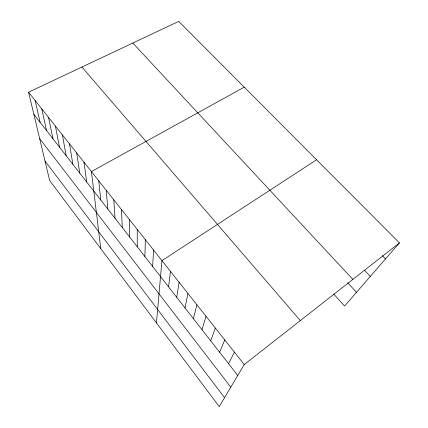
<?xml version="1.0" encoding="UTF-8"?>
<svg xmlns="http://www.w3.org/2000/svg" width="428" height="428" viewBox="0 0 428 428"><rect width="100%" height="100%" fill="white"/><g stroke="black" fill="none" stroke-linecap="round" stroke-linejoin="round"><path stroke-width="0.64" d="M137.238 246.742L137.265 229.462M144.883 256.533L145.354 239.675M152.646 266.478L153.582 250.064M156.439 322.883L161.95 260.631L316.586 159.762M168.557 286.856L170.462 271.384M176.711 297.3L179.123 282.32M184.998 307.914L187.935 293.447M193.419 318.705L196.901 304.773M201.989 329.672L206.034 316.303M210.699 340.832L215.327 328.035M219.559 352.18L224.786 339.987M228.573 363.725L234.421 352.153M399.426 242.89L244.238 364.549L219.227 406.6L49.659 180.504L28.574 92.197L178.711 21.4L399.426 242.89L344.577 306.036L333.717 294.041M244.244 87.168L91.421 171.564L100.773 248.657M382.29 255.623L385.5 258.924M364.501 270.25L370.322 276.397M132.819 43.041L352.859 279.398M347.723 282.796L356.508 292.303M81.914 67.041L300.317 320.583M28.574 92.197L244.238 364.549M33.86 114.324L237.743 375.468M39.67 138.672L230.778 387.18M45.01 161.03L224.54 397.671M35.128 100.473L40.13 122.36M41.783 108.878L46.492 130.508M48.546 117.416L52.949 138.779M55.41 126.089L59.503 147.173M62.386 134.895L66.153 155.69M69.47 143.84L72.904 164.341M76.671 152.935L79.763 173.121M83.984 162.175L86.724 182.039M98.756 180.83L100.757 200.015M106.214 190.241L107.829 209.078M113.784 199.806L115.014 218.275M121.482 209.527L122.306 227.616M129.31 219.414L129.716 237.107"/></g></svg>
